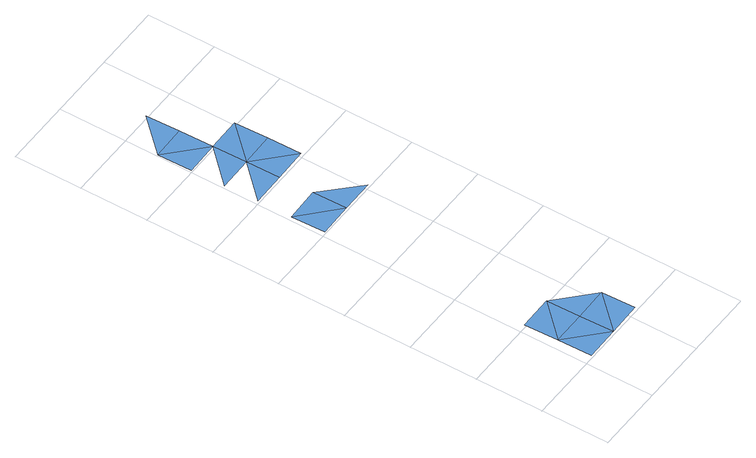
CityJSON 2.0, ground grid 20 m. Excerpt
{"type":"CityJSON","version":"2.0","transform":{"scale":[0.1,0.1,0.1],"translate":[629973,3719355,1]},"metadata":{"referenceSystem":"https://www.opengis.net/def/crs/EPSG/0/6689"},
"CityObjects":{
"waterbody1":{"type":"WaterBody","attributes":{"name":"福岡県津波浸水想定図","class":"1140","function":"2","WaterBodyTsunamiRiskAttribute.description":"1","WaterBodyTsunamiRiskAttribute.rank":"2"},"geometry":[{"type":"MultiSurface","lod":"1","boundaries":[[[0,1,2]],[[3,0,2]],[[2,4,3]],[[5,4,2]]]}]},
"waterbody2":{"type":"WaterBody","attributes":{"name":"福岡県津波浸水想定図","class":"1140","function":"2","WaterBodyTsunamiRiskAttribute.description":"1","WaterBodyTsunamiRiskAttribute.rank":"1"},"geometry":[{"type":"MultiSurface","lod":"1","boundaries":[[[6,7,0]],[[6,0,3]],[[3,4,6]],[[8,9,10]],[[8,10,11]],[[12,11,10]],[[13,14,15]],[[16,17,13]],[[18,19,16]],[[20,13,15]],[[21,18,16]],[[22,18,21]],[[23,16,13]],[[20,24,13]],[[13,24,23]]]}]}
},
"vertices":[
[29,106,9],[31,6,9],[131,7,10],[129,107,9],[229,109,10],[231,9,10],
[127,207,9],[27,206,8],[13,905,8],[15,805,10],[115,807,10],[113,907,10],[215,809,8],[109,1107,9],[11,1005,10],[111,1007,9],[107,1207,9],[9,1105,9],[5,1305,10],[7,1205,10],[211,1009,9],[105,1307,9],[103,1407,9],[207,1209,9],[209,1109,9]
]}
